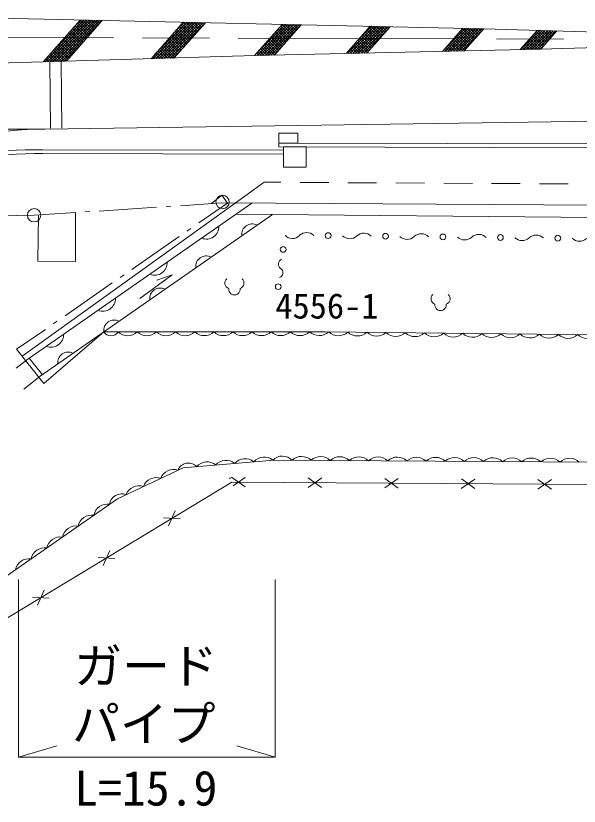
# Model space of a CAD drawing. Units: millimetres, scale not verified. Extents: x 40000 to 680000, y 20000 to 380000.
# Drawn here: x 433271 to 462699, y 248497 to 289811 of the extents above; entities that cross this region are included whole.
import ezdxf
from ezdxf.enums import TextEntityAlignment as Align

# ---------------------------------------------------------------- set-up
doc = ezdxf.new("R2010")
doc.units = ezdxf.units.MM
doc.header["$LTSCALE"] = 1000
doc.linetypes.add('CHAIN', pattern=[18.5, 12, -1.5, 3.5, -1.5])
for name, color, linetype, lineweight in [('M-BGD', 7, 'Continuous', 13), ('M-BMK', 2, 'CHAIN', 13), ('M-STR-HTXT', 7, 'Continuous', 13)]:
    doc.layers.add(name, color=color, linetype=linetype, lineweight=lineweight)
doc.styles.add('ＭＳ ゴシック', font='')
doc.styles.get('ＭＳ ゴシック').set_extended_font_data('MS Gothic')

msp = doc.modelspace()

# ---------------------------------------------------------------- linework, layer by layer
at = {"layer": 'M-BGD'}
for p, q in [((426358, 289811), (457722, 289134)), ((436633, 289589), (434700, 287403)), ((434782, 287405), (436959, 289582)), ((434928, 287410), (437097, 289579)), ((435074, 287414), (437236, 289576)), ((435172, 287936), (436820, 289585)), ((435219, 287418), (437374, 289573)), ((435365, 287423), (437513, 289570)), ((435511, 287427), (437651, 289567)), ((435657, 287431), (437789, 289564)), ((437789, 289564), (435910, 287439)), ((436254, 289160), (436682, 289588)), ((436927, 288589), (436301, 289214)), ((436993, 288664), (436368, 289289)), ((437059, 288739), (436434, 289364)), ((437126, 288814), (436501, 289439)), ((437192, 288889), (436567, 289514)), ((437258, 288964), (436633, 289589)), ((437325, 289039), (436778, 289586)), ((437391, 289114), (436922, 289583)), ((437458, 289189), (437067, 289580)), ((437524, 289264), (437211, 289577)), ((437590, 289339), (437356, 289574)), ((437657, 289414), (437500, 289571)), ((437723, 289489), (437645, 289567)), ((442015, 289473), (440333, 287570)), ((440451, 287574), (442343, 289466)), ((440539, 287803), (442204, 289469)), ((440596, 287578), (442481, 289463)), ((440742, 287583), (442620, 289460)), ((440888, 287587), (442758, 289457)), ((441034, 287591), (442897, 289454)), ((441179, 287596), (443035, 289451)), ((441325, 287600), (443173, 289448)), ((443173, 289448), (441545, 287606)), ((441621, 289027), (442066, 289472)), ((442443, 288623), (441817, 289249)), ((442510, 288698), (441883, 289324)), ((442576, 288773), (441950, 289399)), ((442642, 288848), (442017, 289473)), ((442709, 288923), (442162, 289470)), ((442775, 288998), (442306, 289467)), ((442842, 289073), (442451, 289464)), ((442908, 289148), (442595, 289461)), ((442974, 289223), (442740, 289458)), ((443041, 289298), (442884, 289454)), ((443107, 289373), (443029, 289451)), ((447189, 289362), (445747, 287731)), ((445872, 287734), (447493, 289355)), ((445901, 287905), (447354, 289358)), ((446016, 287737), (447631, 289352)), ((446161, 287741), (447769, 289349)), ((446306, 287744), (447908, 289346)), ((446450, 287747), (448046, 289343)), ((446595, 287751), (448185, 289340)), ((448185, 289340), (446783, 287755)), ((446983, 289128), (447216, 289361)), ((447587, 288665), (447049, 289203)), ((447654, 288740), (447115, 289278)), ((447720, 288815), (447182, 289353)), ((447787, 288890), (447318, 289359)), ((447853, 288965), (447462, 289356)), ((447919, 289040), (447607, 289353)), ((447986, 289115), (447751, 289349)), ((448052, 289190), (447896, 289346)), ((448118, 289265), (448040, 289343)), ((451780, 289263), (450522, 287839)), ((450581, 287841), (451998, 289258)), ((450726, 287844), (452137, 289255)), ((450871, 287847), (452275, 289252)), ((451015, 287850), (452414, 289249)), ((451159, 288560), (451860, 289261)), ((451160, 287854), (452552, 289246)), ((451305, 287857), (452691, 289243)), ((451449, 287860), (452829, 289240)), ((452829, 289240), (451612, 287864)), ((452298, 288640), (451731, 289207)), ((452364, 288715), (451817, 289262)), ((452431, 288790), (451962, 289259)), ((452497, 288865), (452106, 289255)), ((452563, 288940), (452251, 289252)), ((452630, 289015), (452395, 289249)), ((452696, 289090), (452540, 289246)), ((452763, 289165), (452684, 289243)), ((436595, 288213), (435970, 288839)), ((436661, 288288), (436036, 288914)), ((436727, 288364), (436102, 288989)), ((436794, 288439), (436169, 289064)), ((436860, 288514), (436235, 289139)), ((442045, 288172), (441419, 288799)), ((442111, 288247), (441485, 288874)), ((442178, 288322), (441552, 288949)), ((442244, 288397), (441618, 289024)), ((442311, 288473), (441684, 289099)), ((442377, 288548), (441751, 289174)), ((447256, 288289), (446717, 288828)), ((447322, 288364), (446784, 288903)), ((447388, 288439), (446850, 288978)), ((447455, 288515), (446916, 289053)), ((447521, 288590), (446983, 289128)), ((451966, 288264), (451399, 288831)), ((452033, 288339), (451465, 288906)), ((452099, 288414), (451532, 288981)), ((452165, 288489), (451598, 289056)), ((452232, 288564), (451665, 289132)), ((456629, 289158), (455564, 287953)), ((455676, 288080), (456751, 289155)), ((455694, 287956), (456890, 289152)), ((455838, 287960), (457028, 289149)), ((455983, 287963), (457167, 289146)), ((456128, 287966), (457305, 289143)), ((456273, 287969), (457444, 289140)), ((456924, 288234), (456334, 288824)), ((456990, 288309), (456400, 288899)), ((456417, 287973), (457582, 289137)), ((457057, 288384), (456467, 288974)), ((457123, 288459), (456533, 289049)), ((456562, 287976), (457720, 289134)), ((457189, 288534), (456599, 289124)), ((457720, 289134), (456699, 287979)), ((457256, 288609), (456709, 289156)), ((457322, 288684), (456853, 289153)), ((457389, 288759), (456998, 289150)), ((457455, 288834), (457142, 289147)), ((457521, 288909), (457287, 289144)), ((457588, 288984), (457431, 289141)), ((457654, 289059), (457576, 289138)), ((457722, 289134), (469541, 288771)), ((460505, 289049), (459617, 288045)), ((459652, 288046), (460651, 289044)), ((459797, 288049), (460788, 289040)), ((459942, 288052), (460925, 289036)), ((460086, 288056), (461062, 289032)), ((460231, 288059), (461200, 289027)), ((460875, 288283), (460319, 288839)), ((460376, 288062), (461337, 289023)), ((460942, 288358), (460386, 288914)), ((460437, 288972), (460514, 289048)), ((461008, 288433), (460452, 288989)), ((460520, 288065), (461474, 289019)), ((461074, 288508), (460534, 289048)), ((461141, 288583), (460680, 289043)), ((461525, 289017), (460687, 288069)), ((461207, 288658), (460826, 289039)), ((461274, 288733), (460972, 289034)), ((461340, 288808), (461118, 289030)), ((461406, 288883), (461264, 289025)), ((461473, 288958), (461410, 289021)), ((436197, 287763), (435571, 288388)), ((436263, 287838), (435638, 288463)), ((436329, 287913), (435704, 288538)), ((436396, 287988), (435770, 288613)), ((436462, 288063), (435837, 288688)), ((436528, 288138), (435903, 288764)), ((441713, 287797), (441087, 288423)), ((441780, 287872), (441153, 288498)), ((441846, 287947), (441220, 288573)), ((441912, 288022), (441286, 288648)), ((441979, 288097), (441353, 288724)), ((446857, 287839), (446319, 288377)), ((446924, 287914), (446385, 288452)), ((446990, 287989), (446452, 288528)), ((447056, 288064), (446518, 288603)), ((447123, 288139), (446584, 288678)), ((447189, 288214), (446651, 288753)), ((451520, 287862), (451001, 288381)), ((451634, 287889), (451067, 288456)), ((451701, 287964), (451134, 288531)), ((451767, 288039), (451200, 288606)), ((451833, 288114), (451266, 288681)), ((451900, 288189), (451333, 288756)), ((456338, 287971), (455936, 288374)), ((456477, 287974), (456002, 288449)), ((456615, 287977), (456068, 288524)), ((456725, 288009), (456135, 288599)), ((456791, 288084), (456201, 288674)), ((456858, 288159), (456268, 288749)), ((460250, 288059), (459921, 288388)), ((460388, 288062), (459987, 288464)), ((460527, 288066), (460054, 288539)), ((460665, 288069), (460120, 288614)), ((460743, 288133), (460186, 288689)), ((460809, 288208), (460253, 288764)), ((435816, 287436), (435239, 288013)), ((435931, 287463), (435306, 288088)), ((435997, 287538), (435372, 288163)), ((436064, 287613), (435439, 288238)), ((436130, 287688), (435505, 288313)), ((435802, 287436), (436707, 288341)), ((441070, 287592), (440689, 287973)), ((441207, 287596), (440755, 288048)), ((441344, 287600), (440822, 288123)), ((441482, 287605), (440888, 288198)), ((441580, 287647), (440954, 288273)), ((441647, 287722), (441021, 288348)), ((441471, 287604), (442091, 288224)), ((460665, 288069), (445757, 287732)), ((446247, 287743), (445987, 288002)), ((446385, 287746), (446053, 288077)), ((446523, 287749), (446120, 288152)), ((446662, 287752), (446186, 288227)), ((446791, 287764), (446253, 288302)), ((446740, 287754), (447102, 288116)), ((450829, 287846), (450669, 288006)), ((450967, 287849), (450735, 288081)), ((451105, 287852), (450802, 288156)), ((451243, 287856), (450868, 288231)), ((451382, 287859), (450934, 288306)), ((451594, 287864), (451747, 288016)), ((455647, 287955), (455604, 287998)), ((455785, 287958), (455670, 288073)), ((455924, 287961), (455737, 288148)), ((456062, 287965), (455803, 288223)), ((456200, 287968), (455869, 288298)), ((459697, 288047), (459655, 288088)), ((459835, 288050), (459722, 288163)), ((459974, 288053), (459788, 288238)), ((460112, 288056), (459855, 288313)), ((469614, 288341), (460665, 288069)), ((460665, 288069), (460847, 288250)), ((445757, 287732), (428890, 287230)), ((434992, 287412), (434841, 287563)), ((435130, 287416), (434908, 287638)), ((435267, 287420), (434974, 287713)), ((435404, 287424), (435040, 287788)), ((435542, 287428), (435107, 287863)), ((435679, 287432), (435173, 287938)), ((440383, 287572), (440357, 287598)), ((440520, 287576), (440423, 287673)), ((440658, 287580), (440490, 287748)), ((440795, 287584), (440556, 287823)), ((440932, 287588), (440622, 287898)), ((445832, 287733), (445788, 287777)), ((445970, 287736), (445854, 287852)), ((446108, 287739), (445921, 287927)), ((450552, 287840), (450536, 287856)), ((450690, 287843), (450603, 287931)), ((434718, 287404), (434708, 287413)), ((434855, 287408), (434775, 287488)), ((435045, 287413), (435082, 283936)), ((435645, 287431), (435682, 283942)), ((499434, 284819), (434778, 283884)), ((434778, 283884), (405176, 283862)), ((447005, 283155), (447005, 282958)), ((448008, 283155), (472913, 283092)), ((434679, 282814), (447256, 282780)), ((434679, 282614), (447256, 282580)), ((447005, 282958), (473930, 282892)), ((444727, 280023), (446246, 281114)), ((447120, 281109), (446246, 281114)), ((449620, 281095), (448120, 281103)), ((452120, 281080), (450620, 281089)), ((454620, 281066), (453120, 281075)), ((457120, 281052), (455620, 281061)), ((459620, 281038), (458120, 281046)), ((462120, 281023), (460620, 281032)), ((444033, 280432), (443491, 279992)), ((444325, 280025), (444033, 280432)), ((444727, 280023), (433594, 272025)), ((445602, 280018), (433896, 271861)), ((437628, 279608), (440622, 279804)), ((441121, 279837), (441370, 279853)), ((441869, 279886), (444024, 280027)), ((442824, 278982), (444325, 280025)), ((501489, 279699), (444024, 280027)), ((432164, 279351), (434226, 279385)), ((434226, 279385), (436381, 279526)), ((434452, 279400), (434419, 276980)), ((446677, 279426), (434551, 270976)), ((436391, 276964), (436388, 279527)), ((436880, 279559), (437129, 279575)), ((486057, 279068), (444777, 279443)), ((442208, 278554), (442413, 278697)), ((439333, 276558), (441797, 278269)), ((434419, 276980), (436391, 276964)), ((438717, 276130), (438922, 276273)), ((439749, 275036), (441432, 276278)), ((441432, 276278), (440630, 275995)), ((435842, 274134), (438306, 275845)), ((435226, 273706), (435432, 273849)), ((433314, 272378), (434816, 273421)), ((434737, 270583), (437870, 273289)), ((437870, 273289), (449428, 273296)), ((449428, 273296), (482362, 272921)), ((433314, 272378), (434737, 270583)), ((433295, 271388), (433896, 271861)), ((434661, 271053), (433969, 271911)), ((433684, 270295), (434551, 270976)), ((442011, 266189), (446744, 266590)), ((446744, 266590), (533954, 265975)), ((438575, 264565), (442011, 266189)), ((445247, 265183), (444543, 265688)), ((445250, 265683), (444616, 265241)), ((449250, 265655), (448540, 265160)), ((449247, 265155), (448543, 265660)), ((421575, 251527), (444562, 265438)), ((444508, 265635), (444415, 265642)), ((444562, 265438), (534540, 264807)), ((453250, 265627), (452540, 265132)), ((453247, 265127), (452543, 265632)), ((457250, 265599), (456539, 265104)), ((457247, 265099), (456543, 265604)), ((461250, 265571), (460539, 265076)), ((461246, 265071), (460543, 265576)), ((430288, 258789), (438575, 264565)), ((441598, 263937), (441252, 263143)), ((441857, 263509), (440993, 263571)), ((438176, 261866), (437830, 261072)), ((438435, 261438), (437571, 261500)), ((434754, 259795), (434407, 259001)), ((435012, 259367), (434149, 259429))]:
    msp.add_line(p, q, dxfattribs=at)
for points in [[(447005, 283669), (448008, 283669), (448008, 283155), (447005, 283155)], [(447256, 282954), (448438, 282954), (448438, 281904), (447256, 281898)]]:
    msp.add_lwpolyline(points, close=True, dxfattribs=at)
for centre in [(444069, 280079), (434226, 279385)]:
    msp.add_circle(centre, 350, dxfattribs=at)
for centre, radius, start, end in [((434650, 265813), 18071, 89.5913, 120.2035), ((434469, 263429), 19386, 89.3785, 111.0977), ((434469, 263429), 19186, 89.3738, 111.0976), ((445616, 278386), 547, 61.7287, 188.0151), ((443225, 278791), 652, 247.5544, 2.1894), ((448455, 277939), 544, 45.7758, 132.9815), ((449585, 278320), 150, 0, 180), ((447715, 278657), 490, 219.8834, 319.1067), ((449585, 278320), 150, 180, 0), ((450714, 278702), 544, 225.7758, 312.9815), ((451455, 277906), 544, 45.7758, 132.9815), ((452584, 278288), 150, 0, 180), ((452584, 278288), 150, 180, 0), ((453714, 278669), 544, 225.7758, 312.9815), ((454455, 277874), 544, 45.7758, 132.9815), ((455584, 278255), 150, 0, 180), ((455584, 278255), 150, 180, 0), ((456714, 278637), 544, 225.7758, 312.9815), ((457455, 277841), 544, 45.7758, 132.9815), ((458584, 278223), 150, 0, 180), ((458584, 278223), 150, 180, 0), ((459713, 278604), 544, 225.7758, 312.9815), ((460455, 277809), 544, 45.7758, 132.9815), ((461584, 278190), 150, 0, 180), ((461584, 278190), 150, 180, 0), ((462713, 278572), 544, 225.7758, 312.9815), ((447238, 277599), 150, 0, 180), ((443213, 276711), 547, 61.7287, 188.0151), ((447238, 277599), 150, 180, 0), ((440523, 276908), 652, 247.5544, 2.1894), ((447253, 276828), 268, 108.4667, 236.2739), ((446956, 276382), 268, 288.4667, 56.2739), ((444489, 275844), 300, 131.4195, 251.1424), ((444889, 275844), 300, 288.8576, 48.5806), ((440810, 275036), 547, 61.7287, 188.0151), ((446977, 275652), 150, 0, 180), ((446977, 275652), 150, 180, 0), ((444689, 275519), 300, 172.1402, 7.8598), ((455258, 275027), 300, 131.4195, 251.1424), ((455658, 275027), 300, 288.8576, 48.5806), ((437821, 275025), 652, 247.5544, 2.1894), ((455458, 274702), 300, 172.1402, 7.8598), ((438407, 273362), 547, 61.7287, 188.0151), ((435119, 273142), 652, 247.5544, 2.1894), ((438242, 273536), 447, 213.5489, 326.5192), ((439114, 273815), 725, 226.4312, 313.6368), ((440114, 273815), 725, 226.4312, 313.6368), ((441114, 273816), 725, 226.4312, 313.6368), ((442114, 273816), 725, 226.4312, 313.6368), ((443114, 273817), 725, 226.4312, 313.6368), ((444114, 273818), 725, 226.4312, 313.6368), ((445114, 273818), 725, 226.4312, 313.6368), ((446114, 273819), 725, 226.4312, 313.6368), ((447114, 273819), 725, 226.4312, 313.6368), ((448114, 273820), 725, 226.4312, 313.6368), ((449115, 273828), 731, 226.7665, 313.0452), ((450121, 273813), 725, 225.7461, 312.9517), ((451120, 273802), 725, 225.7461, 312.9517), ((452120, 273790), 725, 225.7461, 312.9517), ((453120, 273779), 725, 225.7461, 312.9517), ((454120, 273767), 725, 225.7461, 312.9517), ((455120, 273756), 725, 225.7461, 312.9517), ((456120, 273745), 725, 225.7461, 312.9517), ((457120, 273733), 725, 225.7461, 312.9517), ((458120, 273722), 725, 225.7461, 312.9517), ((459120, 273711), 725, 225.7461, 312.9517), ((460120, 273699), 725, 225.7461, 312.9517), ((461120, 273688), 725, 225.7461, 312.9517), ((462120, 273677), 725, 225.7461, 312.9517), ((463120, 273665), 725, 225.7461, 312.9517), ((436004, 271687), 547, 61.7287, 188.0151), ((443256, 265767), 725, 51.2414, 138.4471), ((444252, 265852), 725, 51.2414, 138.4471), ((445249, 265936), 725, 51.2414, 138.4471), ((446245, 266021), 725, 51.2414, 138.4471), ((447198, 266111), 688, 43.276, 136.3904), ((448195, 266055), 725, 45.993, 133.1986), ((449195, 266048), 725, 45.993, 133.1986), ((450195, 266040), 725, 45.993, 133.1986), ((451195, 266033), 725, 45.993, 133.1986), ((452195, 266026), 725, 45.993, 133.1986), ((453195, 266019), 725, 45.993, 133.1986), ((454195, 266012), 725, 45.993, 133.1986), ((455195, 266005), 725, 45.993, 133.1986), ((456195, 265998), 725, 45.993, 133.1986), ((457195, 265991), 725, 45.993, 133.1986), ((458195, 265984), 725, 45.993, 133.1986), ((459195, 265977), 725, 45.993, 133.1986), ((460195, 265970), 725, 45.993, 133.1986), ((461195, 265963), 725, 45.993, 133.1986), ((462195, 265956), 725, 45.993, 133.1986), ((441517, 265374), 725, 71.6927, 158.8984), ((442286, 265856), 580, 42.5597, 159.1422), ((440612, 264947), 725, 71.6927, 158.8984), ((439708, 264520), 725, 71.6927, 158.8984), ((438798, 264190), 635, 68.3829, 171.6885), ((438059, 263565), 725, 81.2737, 168.4793), ((437239, 262993), 725, 81.2737, 168.4793), ((436418, 262422), 725, 81.2737, 168.4793), ((435598, 261850), 725, 81.2737, 168.4793), ((434778, 261278), 725, 81.2737, 168.4793), ((433957, 260706), 725, 81.2737, 168.4793)]:
    msp.add_arc(centre, radius, start, end, dxfattribs=at)
at = {"layer": 'M-BMK'}
msp.add_line((370880, 288828), (469541, 288578), dxfattribs=at)
at = {"layer": 'M-STR-HTXT'}
for p, q in [((433410, 260351), (433410, 251053)), ((446815, 260351), (446815, 251053)), ((433410, 251053), (435410, 251653)), ((446815, 251053), (444815, 251653)), ((433410, 251053), (446815, 251053))]:
    msp.add_line(p, q, dxfattribs=at)

# ---------------------------------------------------------------- texts
at = {"layer": 'M-BGD', "style": 'ＭＳ ゴシック'}
msp.add_text('4556-1', height=1320, dxfattribs=at).set_placement((446826, 273590), align=Align.BOTTOM_LEFT)
at = {"layer": 'M-STR-HTXT', "style": 'ＭＳ ゴシック'}
for s, p in [('ガード', (436319, 254359)), ('パイプ', (436207, 251336)), ('L=15.9', (436319, 247977))]:
    msp.add_text(s, height=1833, dxfattribs=at).set_placement(p, align=Align.BOTTOM_LEFT)

doc.saveas('drawing.dxf')
